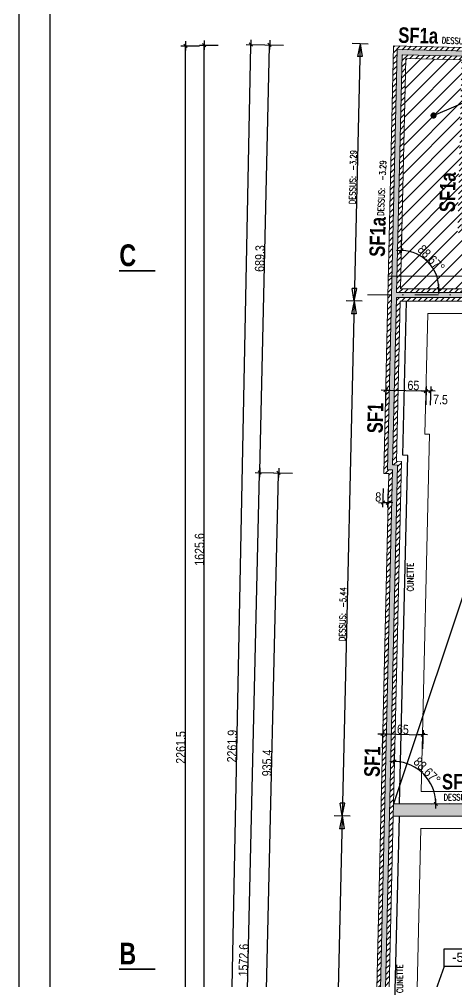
# Model space of a CAD drawing. Header units: centimetres. Extents: x 16433 to 114398, y -50094 to -12305.
# Drawn here: x 55298 to 56003, y -20034 to -18482 of the extents above; entities that cross this region are included whole.
import ezdxf
from ezdxf.enums import TextEntityAlignment as Align

# ---------------------------------------------------------------- set-up
doc = ezdxf.new("R2010")
doc.units = ezdxf.units.CM
doc.header["$LTSCALE"] = 0.5
doc.linetypes.add('TIRETPTX2', pattern=[50.8, 25.4, -12.7, 0, -12.7])
doc.layers.get('DEFPOINTS').update_dxf_attribs({"linetype": 'CONTINUOUS'})
for name, color, linetype in [('01_cote_gen', 4, 'CONTINUOUS'), ('01_linteaux', 2, 'CONTINUOUS'), ('01_poch_BN', 9, 'CONTINUOUS'), ('01_poch_murs', 253, 'CONTINUOUS'), ('01_texte', 230, 'CONTINUOUS'), ('AA_COTES', 2, 'CONTINUOUS')]:
    doc.layers.add(name, color=color, linetype=linetype)
for name, color, linetype, lineweight in [('01_murs_coup', 5, 'CONTINUOUS', 60), ('01_sem', 42, 'CONTINUOUS', 15), ('01_tram_axes', 2, 'TIRETPTX2', 9)]:
    doc.layers.add(name, color=color, linetype=linetype, lineweight=lineweight)
doc.styles.add('ARIAL', font='arial.ttf')
doc.styles.add('impact', font='impact.ttf')
doc.styles.add('SIMPLEX1', font='SIMPLEX.shx', dxfattribs={"width": 0.8, "height": 10})
doc.styles.add('STYLE2', font='ARIALN.TTF')
doc.dimstyles.new('JB50', dxfattribs={"dimscale": 0.1, "dimtxt": 150, "dimasz": 15, "dimexe": 0.1, "dimexo": 0.1, "dimgap": 0.09, "dimtad": 1, "dimdec": 1, "dimdsep": 46, "dimtxsty": 'STYLE2', "dimblk1": 'BOND_G', "dimblk2": 'BOND_D', "dimsah": 1, "dimcen": 1.5, "dimdle": 0.01, "dimse1": 1, "dimse2": 1, "dimclrd": 4, "dimclre": 2, "dimclrt": 6, "dimazin": 2, "dimtfac": 2.333333, "dimtdec": 1, "dimtix": 1, "dimtmove": 2, "dimatfit": 3, "dimldrblk": 'BOND_G', "dimfxl": 1, "dimtolj": 1, "dimtzin": 0, "dimarcsym": 0})

# ---------------------------------------------------------------- blocks, each defined once
blk = doc.blocks.new('BOND_G')
at = {"layer": 'AA_COTES', "color": 0}
for p, q in [((0, -5), (0, 15)), ((5, 0), (-5, 0)), ((1.8, 1.8), (-1.8, -1.8))]:
    blk.add_line(p, q, dxfattribs=at)
blk = doc.blocks.new('BOND_D')
at = {"layer": 'AA_COTES', "color": 0}
for p, q in [((5, 0), (-5, 0)), ((-1.8, -1.8), (1.8, 1.8)), ((0, 5), (0, -15))]:
    blk.add_line(p, q, dxfattribs=at)
blk = doc.blocks.new('*D871')
at = {"layer": '01_cote_gen', "color": 4, "lineweight": -2, "transparency": 16777216}
blk.add_arc((55912.1, -18916.7), 61.9, 1.3887, 87.281, dxfattribs=at)
at = {"layer": 'DEFPOINTS', "color": 0, "transparency": 16777216}
for p in [(55913.1, -18874), (55965.9, -18886.2), (55912.1, -18916.7), (55947.5, -18916.7)]:
    blk.add_point(p, dxfattribs=at)
at = {"layer": '01_cote_gen', "color": 4, "lineweight": -2, "transparency": 16777216, "xscale": 1.5, "yscale": 1.5, "zscale": 1.5}
for name, p, rotation in [('BOND_D', (55913.5, -18854.8), 177.9753818833244), ('BOND_G', (55974, -18916.7), 270.6943472963389)]:
    blk.add_blockref(name, p, dxfattribs=dict(at, rotation=rotation))
at = {"layer": '01_cote_gen', "color": 6, "transparency": 16777216, "insert": (55961.8, -18868.1), "char_height": 15, "attachment_point": 5, "rotation": 314.3349, "style": 'STYLE2'}
blk.add_mtext('\\A1;88.67°', dxfattribs=at)
blk = doc.blocks.new('*D926')
at = {"layer": '01_cote_gen', "color": 4, "lineweight": -2, "transparency": 16777216}
blk.add_arc((55900.8, -19746.7), 68.2, 1.2604, 87.4094, dxfattribs=at)
at = {"layer": 'DEFPOINTS', "color": 0, "transparency": 16777216}
for p in [(55902, -19696.2), (55960.1, -19713.1), (55900.8, -19746.7), (55936, -19746.7)]:
    blk.add_point(p, dxfattribs=at)
at = {"layer": '01_cote_gen', "color": 4, "lineweight": -2, "transparency": 16777216, "xscale": 1.5, "yscale": 1.5, "zscale": 1.5}
for name, p, rotation in [('BOND_D', (55902.4, -19678.6), 178.0395426962605), ('BOND_G', (55969, -19746.7), 270.6301864868452)]:
    blk.add_blockref(name, p, dxfattribs=dict(at, rotation=rotation))
at = {"layer": '01_cote_gen', "color": 6, "transparency": 16777216, "insert": (55955.1, -19693.7), "char_height": 15, "attachment_point": 5, "rotation": 314.3349, "style": 'STYLE2'}
blk.add_mtext('\\A1;88.67°', dxfattribs=at)
blk = doc.blocks.new('*D1036')
at = {"layer": '01_cote_gen', "color": 4, "lineweight": -2, "transparency": 16777216}
blk.add_line((55694.1, -20147.2), (55715.7, -19215), dxfattribs=at)
at = {"layer": 'DEFPOINTS', "color": 0, "transparency": 16777216}
for p in [(55715.8, -19213.5), (55761.7, -19214.6), (55740, -20149.7)]:
    blk.add_point(p, dxfattribs=at)
at = {"layer": '01_cote_gen', "color": 4, "lineweight": -2, "transparency": 16777216, "xscale": 1.5, "yscale": 1.5, "zscale": 1.5}
for name, p, rotation in [('BOND_D', (55715.8, -19213.5), 88.66972917953876), ('BOND_G', (55694.1, -20148.7), 268.6697291795388)]:
    blk.add_blockref(name, p, dxfattribs=dict(at, rotation=rotation))
at = {"layer": '01_cote_gen', "color": 6, "transparency": 16777216, "insert": (55697.3, -19680.9), "char_height": 15, "attachment_point": 5, "rotation": 88.6697, "style": 'STYLE2'}
blk.add_mtext('\\A1;935.4', dxfattribs=at)
blk = doc.blocks.new('*D1037')
at = {"layer": '01_cote_gen', "color": 4, "lineweight": -2, "transparency": 16777216}
blk.add_line((55648.8, -20783.5), (55685.2, -19214.3), dxfattribs=at)
at = {"layer": 'DEFPOINTS', "color": 0, "transparency": 16777216}
for p in [(55685.3, -19212.8), (55708.3, -19213.3), (55671.8, -20785.5)]:
    blk.add_point(p, dxfattribs=at)
at = {"layer": '01_cote_gen', "color": 4, "lineweight": -2, "transparency": 16777216, "xscale": 1.5, "yscale": 1.5, "zscale": 1.5}
for name, p, rotation in [('BOND_D', (55685.3, -19212.8), 88.66972917953889), ('BOND_G', (55648.8, -20785), 268.6697291795389)]:
    blk.add_blockref(name, p, dxfattribs=dict(at, rotation=rotation))
at = {"layer": '01_cote_gen', "color": 6, "transparency": 16777216, "insert": (55659.4, -19998.7), "char_height": 15, "attachment_point": 5, "rotation": 88.6697, "style": 'STYLE2'}
blk.add_mtext('\\A1;1572.6', dxfattribs=at)
blk = doc.blocks.new('*D1040')
at = {"layer": '01_cote_gen', "color": 4, "lineweight": -2, "transparency": 16777216}
blk.add_line((55626.4, -20783.3), (55670.8, -18524.8), dxfattribs=at)
at = {"layer": 'DEFPOINTS', "color": 0, "transparency": 16777216}
for p in [(55670.9, -18523.3), (55769.7, -18525.2), (55725.2, -20786.7)]:
    blk.add_point(p, dxfattribs=at)
at = {"layer": '01_cote_gen', "color": 4, "lineweight": -2, "transparency": 16777216, "xscale": 1.5, "yscale": 1.5, "zscale": 1.5}
for name, p, rotation in [('BOND_D', (55670.9, -18523.3), 88.87240007238245), ('BOND_G', (55626.3, -20784.8), 268.8724000723824)]:
    blk.add_blockref(name, p, dxfattribs=dict(at, rotation=rotation))
at = {"layer": '01_cote_gen', "color": 6, "transparency": 16777216, "insert": (55640.9, -19653.9), "char_height": 15, "attachment_point": 5, "rotation": 88.8724, "style": 'STYLE2'}
blk.add_mtext('\\A1;2261.9', dxfattribs=at)
blk = doc.blocks.new('*D1041')
at = {"layer": '01_cote_gen', "color": 4, "lineweight": -2, "transparency": 16777216}
blk.add_line((55685.3, -19211.3), (55701.2, -18525.1), dxfattribs=at)
at = {"layer": 'DEFPOINTS', "color": 0, "transparency": 16777216}
for p in [(55701.3, -18523.6), (55769.7, -18525.2), (55753.7, -19214.4)]:
    blk.add_point(p, dxfattribs=at)
at = {"layer": '01_cote_gen', "color": 4, "lineweight": -2, "transparency": 16777216, "xscale": 1.5, "yscale": 1.5, "zscale": 1.5}
for name, p, rotation in [('BOND_D', (55701.3, -18523.6), 88.66972917958809), ('BOND_G', (55685.3, -19212.8), 268.669729179588)]:
    blk.add_blockref(name, p, dxfattribs=dict(at, rotation=rotation))
at = {"layer": '01_cote_gen', "color": 6, "transparency": 16777216, "insert": (55685.6, -18868), "char_height": 15, "attachment_point": 5, "rotation": 88.6697, "style": 'STYLE2'}
blk.add_mtext('\\A1;689.3', dxfattribs=at)
blk = doc.blocks.new('*D1043')
at = {"layer": '01_cote_gen', "color": 4, "lineweight": -2, "transparency": 16777216}
blk.add_line((55596.1, -20148.2), (55596.1, -18525.7), dxfattribs=at)
at = {"layer": 'DEFPOINTS', "color": 0, "transparency": 16777216}
for p in [(55596.1, -18524.2), (55723.8, -18524.2), (55618.6, -20149.7)]:
    blk.add_point(p, dxfattribs=at)
at = {"layer": '01_cote_gen', "color": 4, "lineweight": -2, "transparency": 16777216, "xscale": 1.5, "yscale": 1.5, "zscale": 1.5}
for name, p, rotation in [('BOND_D', (55596.1, -18524.2), 90), ('BOND_G', (55596.1, -20149.7), 270)]:
    blk.add_blockref(name, p, dxfattribs=dict(at, rotation=rotation))
at = {"layer": '01_cote_gen', "color": 6, "transparency": 16777216, "insert": (55588.4, -19336.9), "char_height": 15, "attachment_point": 5, "rotation": 90, "style": 'STYLE2'}
blk.add_mtext('\\A1;1625.6', dxfattribs=at)
blk = doc.blocks.new('*D1044')
at = {"layer": '01_cote_gen', "color": 4, "lineweight": -2, "transparency": 16777216}
blk.add_line((55566, -20785.2), (55566, -18526.7), dxfattribs=at)
at = {"layer": 'DEFPOINTS', "color": 0, "transparency": 16777216}
for p in [(55566, -18525.2), (55775.9, -18525.2), (55731.4, -20786.7)]:
    blk.add_point(p, dxfattribs=at)
at = {"layer": '01_cote_gen', "color": 4, "lineweight": -2, "transparency": 16777216, "xscale": 1.5, "yscale": 1.5, "zscale": 1.5}
for name, p, rotation in [('BOND_D', (55566, -18525.2), 90), ('BOND_G', (55566, -20786.7), 270)]:
    blk.add_blockref(name, p, dxfattribs=dict(at, rotation=rotation))
at = {"layer": '01_cote_gen', "color": 6, "transparency": 16777216, "insert": (55558.3, -19656), "char_height": 15, "attachment_point": 5, "rotation": 90, "style": 'STYLE2'}
blk.add_mtext('\\A1;2261.5', dxfattribs=at)
blk = doc.blocks.new('*D1076')
at = {"layer": '01_cote_gen', "color": 4, "lineweight": -2, "transparency": 16777216}
blk.add_line((55884.9, -19634), (55946.9, -19635.4), dxfattribs=at)
at = {"layer": 'DEFPOINTS', "color": 0, "transparency": 16777216}
for p in [(55883.5, -19629.9), (55948.4, -19635.5), (55948.5, -19631.4)]:
    blk.add_point(p, dxfattribs=at)
at = {"layer": '01_cote_gen', "color": 4, "lineweight": -2, "transparency": 16777216, "xscale": 1.5, "yscale": 1.5, "zscale": 1.5}
for name, p, rotation in [('BOND_G', (55883.4, -19634), 178.6697291795379), ('BOND_D', (55948.4, -19635.5), 358.669729179538)]:
    blk.add_blockref(name, p, dxfattribs=dict(at, rotation=rotation))
at = {"layer": '01_cote_gen', "color": 6, "transparency": 16777216, "insert": (55916.1, -19627), "char_height": 15, "attachment_point": 5, "rotation": 358.6697, "style": 'STYLE2'}
blk.add_mtext('\\A1;65', dxfattribs=at)
blk = doc.blocks.new('*D1077')
at = {"layer": '01_cote_gen', "color": 4, "lineweight": -2, "transparency": 16777216}
blk.add_line((55889.8, -19080), (55951.8, -19081.5), dxfattribs=at)
at = {"layer": 'DEFPOINTS', "color": 0, "transparency": 16777216}
for p in [(55888.4, -19075.9), (55953.4, -19077.4), (55953.3, -19081.5)]:
    blk.add_point(p, dxfattribs=at)
at = {"layer": '01_cote_gen', "color": 4, "lineweight": -2, "transparency": 16777216, "xscale": 1.5, "yscale": 1.5, "zscale": 1.5}
for name, p, rotation in [('BOND_G', (55888.3, -19080), 178.6697291795379), ('BOND_D', (55953.3, -19081.5), 358.669729179538)]:
    blk.add_blockref(name, p, dxfattribs=dict(at, rotation=rotation))
at = {"layer": '01_cote_gen', "color": 6, "transparency": 16777216, "insert": (55933, -19072.6), "char_height": 15, "attachment_point": 5, "rotation": 358.6697, "style": 'STYLE2'}
blk.add_mtext('\\A1;65', dxfattribs=at)
blk = doc.blocks.new('*D1078')
at = {"layer": '01_cote_gen', "color": 4, "lineweight": -2, "transparency": 16777216}
blk.add_line((55890.6, -19261.6), (55885.6, -19261.5), dxfattribs=at)
at = {"layer": 'DEFPOINTS', "color": 0, "transparency": 16777216}
for p in [(55885.2, -19214.4), (55893.2, -19214.6), (55884.1, -19261.4)]:
    blk.add_point(p, dxfattribs=at)
at = {"layer": '01_cote_gen', "color": 4, "lineweight": -2, "transparency": 16777216, "xscale": 1.5, "yscale": 1.5, "zscale": 1.5}
for name, p, rotation in [('BOND_D', (55884.1, -19261.4), 178.6697291795412), ('BOND_G', (55892.1, -19261.6), 358.6697291795412)]:
    blk.add_blockref(name, p, dxfattribs=dict(at, rotation=rotation))
at = {"layer": '01_cote_gen', "color": 6, "transparency": 16777216, "insert": (55876.3, -19252.4), "char_height": 15, "attachment_point": 5, "rotation": 358.6697, "style": 'STYLE2'}
blk.add_mtext('\\A1;8', dxfattribs=at)
blk = doc.blocks.new('*D1628')
at = {"layer": '01_poch_BN', "color": 4, "lineweight": -2, "transparency": 16777216}
blk.add_line((55954.8, -19081.5), (55959.3, -19081.6), dxfattribs=at)
at = {"layer": 'DEFPOINTS', "color": 0, "transparency": 16777216}
for p in [(55960.8, -19081.7), (55951.7, -19150.9), (55959.1, -19151.1)]:
    blk.add_point(p, dxfattribs=at)
at = {"layer": '01_poch_BN', "color": 4, "lineweight": -2, "transparency": 16777216, "xscale": 1.5, "yscale": 1.5, "zscale": 1.5}
for name, p, rotation in [('BOND_G', (55953.3, -19081.5), 178.6697291795246), ('BOND_D', (55960.8, -19081.7), 358.6697291795247)]:
    blk.add_blockref(name, p, dxfattribs=dict(at, rotation=rotation))
at = {"layer": '01_poch_BN', "color": 6, "transparency": 16777216, "insert": (55976.6, -19095.4), "char_height": 15, "attachment_point": 5, "rotation": 358.6697, "style": 'STYLE2'}
blk.add_mtext('\\A1;7.5', dxfattribs=at)

msp = doc.modelspace()

# ---------------------------------------------------------------- hatches: boundary and pattern name
at = {"layer": '01_poch_BN'}
h = msp.add_hatch(dxfattribs=at)
h.set_pattern_fill('ANSI31', color=256, scale=5)
h.paths.add_polyline_path([(56238.678, -18826.722), (56004.206, -18826.722), (56010.684, -18547.785), (55920.708, -18545.695), (55912.556, -18896.722), (56238.678, -18896.722)])
h.paths.add_polyline_path([(56258.678, -18826.722), (56238.678, -18826.722), (56238.678, -18896.722), (55912.556, -18896.722), (55912.092, -18916.722), (56258.678, -18916.722)])
h.paths.add_polyline_path([(56006.7, -18800.136), (56007.954, -18746.143), (55968.889, -18745.236), (55967.635, -18799.228)], flags=25)
h.paths.add_polyline_path([(56005.91, -18902.256), (56063.747, -18902.256), (56063.747, -18863.181), (56005.91, -18863.181)], flags=24)
h.paths.add_polyline_path([(56173.333, -18915.961), (56213, -18915.961), (56213, -18900.961), (56173.333, -18900.961)], flags=24)
h.paths.add_polyline_path([(56108.752, -18915.961), (56160.99, -18915.961), (56160.99, -18900.961), (56108.752, -18900.961)], flags=24)
at = {"layer": '01_poch_murs'}
h = msp.add_hatch(dxfattribs=at)
h.set_pattern_fill('ANSI31', color=256, scale=2)
h.paths.add_polyline_path([(56268.678, -18806.722), (56024.676, -18806.722), (56031.143, -18528.254), (55901.178, -18525.236), (55891.854, -18926.722), (55897.856, -18926.722), (55907.037, -18531.374), (56025.005, -18534.114), (56018.535, -18812.722), (56268.678, -18812.722)])
h = msp.add_hatch(color=256, dxfattribs=at)
h.dxf.hatch_style = 1
h.paths.add_polyline_path([(56025.005, -18534.114), (55907.037, -18531.374), (55897.856, -18926.722), (56268.678, -18926.722), (56268.678, -18922.722), (55905.951, -18922.722), (55914.849, -18539.558), (56016.821, -18541.926), (56010.347, -18820.722), (56268.678, -18820.722), (56268.678, -18812.722), (56018.535, -18812.722)])
h.paths.add_polyline_path([(56278.678, -18926.722), (56268.678, -18926.722), (56268.678, -18930.722), (56278.678, -18930.722)])
h.paths.add_polyline_path([(56278.678, -18922.722), (56268.678, -18922.722), (56268.678, -18926.722), (56278.678, -18926.722)])
h.paths.add_polyline_path([(56268.678, -18926.722), (55897.856, -18926.722), (55897.624, -18936.722), (55905.626, -18936.722), (55905.765, -18930.722), (56268.678, -18930.722)])
h = msp.add_hatch(dxfattribs=at)
h.set_pattern_fill('ANSI31', color=256, scale=2)
h.paths.add_polyline_path([(56016.821, -18541.926), (55914.849, -18539.558), (55905.951, -18922.722), (56268.678, -18922.722), (56268.678, -18916.722), (56267.678, -18916.722), (55912.092, -18916.722), (55920.708, -18545.695), (56010.684, -18547.785), (56004.206, -18826.722), (56268.678, -18826.722), (56268.678, -18820.722), (56010.347, -18820.722)])
h = msp.add_hatch(dxfattribs=at)
h.set_pattern_fill('ANSI31', color=256, scale=2)
h.paths.add_polyline_path([(55911.628, -18936.722), (55905.626, -18936.722), (55899.495, -19200.724), (55907.494, -19200.91), (55904.094, -19347.35), (55910.095, -19347.35), (55913.632, -19195.051), (55905.633, -19194.865)])
h.paths.add_polyline_path([(55897.624, -18936.722), (55891.622, -18936.722), (55885.174, -19214.395), (55893.173, -19214.581), (55890.09, -19347.35), (55896.092, -19347.35), (55899.311, -19208.722), (55891.312, -19208.536)])
h = msp.add_hatch(color=256, dxfattribs=at)
h.dxf.hatch_style = 1
h.paths.add_polyline_path([(55905.626, -18936.722), (55897.624, -18936.722), (55891.312, -19208.536), (55899.311, -19208.722), (55894.766, -19404.419), (55902.768, -19404.419), (55907.494, -19200.91), (55899.495, -19200.724)])
h = msp.add_hatch(dxfattribs=at)
h.set_pattern_fill('ANSI31', color=256, scale=2)
h.paths.add_polyline_path([(55897.856, -18926.722), (55891.854, -18926.722), (55891.622, -18936.722), (55897.624, -18936.722)])
h = msp.add_hatch(dxfattribs=at)
h.set_pattern_fill('ANSI31', color=256, scale=2)
h.paths.add_polyline_path([(56268.678, -18930.722), (55905.765, -18930.722), (55905.626, -18936.722), (55911.628, -18936.722), (56268.678, -18936.722)])
h.paths.add_polyline_path([(56278.678, -18930.722), (56268.678, -18930.722), (56268.678, -18936.722), (56278.678, -18936.722)])
h = msp.add_hatch(color=256, dxfattribs=at)
h.dxf.hatch_style = 1
h.paths.add_polyline_path([(56807.533, -19246.731), (56419.532, -19246.731), (56287.533, -19357.389), (56287.533, -19686.727), (56307.533, -19686.727), (56307.533, -19366.721), (56426.806, -19266.731), (56807.533, -19266.731)])
h.paths.add_polyline_path([(56287.533, -19746.727), (55900.821, -19746.727), (55900.357, -19766.727), (56287.533, -19766.727)])
h.paths.add_polyline_path([(56827.533, -19326.731), (56807.533, -19326.731), (56807.533, -19686.717), (56827.533, -19686.717)])
h = msp.add_hatch(dxfattribs=at)
h.set_pattern_fill('ANSI31', color=256, scale=2)
h.paths.add_polyline_path([(55910.095, -19347.35), (55904.094, -19347.35), (55885.461, -20149.725), (55891.463, -20149.725), (55900.357, -19766.727), (55900.821, -19746.727)])
h.paths.add_polyline_path([(55896.092, -19347.35), (55890.09, -19347.35), (55871.457, -20149.725), (55877.459, -20149.725)])
h = msp.add_hatch(color=256, dxfattribs=at)
h.dxf.hatch_style = 1
h.paths.add_polyline_path([(55902.768, -19404.419), (55894.766, -19404.419), (55877.459, -20149.725), (55885.461, -20149.725)])

# ---------------------------------------------------------------- linework, layer by layer
at = {"layer": '01_cote_gen'}
msp.add_line((55297.934, -21014.429), (55297.934, -16814.429), dxfattribs=at)
at = {"layer": '01_linteaux', "linetype": 'Continuous', "lineweight": 0}
for p, q in [((55907.037, -18531.374), (55891.312, -19208.536)), ((56025.005, -18534.114), (55907.037, -18531.374)), ((55905.951, -18922.722), (55914.849, -18539.558)), ((55914.849, -18539.558), (56016.821, -18541.926)), ((56278.678, -18922.722), (55905.951, -18922.722)), ((55899.495, -19200.724), (55905.765, -18930.722)), ((55905.765, -18930.722), (56278.678, -18930.722)), ((55870.994, -20772.737), (55907.494, -19200.91)), ((55907.494, -19200.91), (55899.495, -19200.724)), ((55899.311, -19208.722), (55862.806, -20780.737)), ((55891.312, -19208.536), (55899.311, -19208.722)), ((55900.821, -19746.727), (55900.357, -19766.727))]:
    msp.add_line(p, q, dxfattribs=at)
at = {"layer": '01_murs_coup', "linetype": 'Continuous', "lineweight": 0}
for p, q in [((55901.178, -18525.236), (55885.174, -19214.395)), ((56031.143, -18528.254), (55901.178, -18525.236)), ((55912.092, -18916.722), (55920.708, -18545.695)), ((55920.708, -18545.695), (56010.684, -18547.785)), ((56278.678, -18916.722), (55912.092, -18916.722)), ((55905.633, -19194.865), (55911.628, -18936.722)), ((55911.628, -18936.722), (56278.678, -18936.722)), ((55900.821, -19746.727), (55913.632, -19195.051)), ((55913.632, -19195.051), (55905.633, -19194.865)), ((55893.173, -19214.581), (55856.665, -20786.737)), ((55885.174, -19214.395), (55893.173, -19214.581)), ((56287.533, -19746.727), (55900.821, -19746.727)), ((55877.135, -20766.737), (55900.357, -19766.727)), ((55900.357, -19766.727), (56307.533, -19766.727))]:
    msp.add_line(p, q, dxfattribs=at)
at = {"layer": '01_sem', "linetype": 'Continuous', "lineweight": 0}
for p, q in [((56238.678, -18896.722), (55892.551, -18896.722)), ((55956.175, -18956.722), (55951.665, -19150.934)), ((55956.175, -18956.722), (56298.678, -18956.722)), ((55945.778, -19726.727), (55959.145, -19151.108)), ((55959.145, -19151.108), (55951.665, -19150.934)), ((55945.778, -19726.727), (56232.013, -19726.727)), ((55923.172, -20721.737), (55944.884, -19786.739)), ((55944.384, -19786.727), (56232.013, -19786.727))]:
    msp.add_line(p, q, dxfattribs=at)
at = {"layer": '01_texte'}
for p, q in [((55347.934, -20964.429), (55347.934, -16864.429)), ((55847.205, -18522.024), (55794.628, -20786.147)), ((55859.923, -18522.32), (55834.488, -18521.729)), ((55847.205, -18522.024), (55843.006, -18542.478)), ((55847.205, -18522.024), (55850.451, -18542.651)), ((55850.451, -18542.651), (55843.006, -18542.478)), ((55965.458, -18637.539), (56090.831, -18583.455)), ((55837.575, -18936.722), (55834.33, -18916.095)), ((55841.775, -18916.268), (55834.33, -18916.095)), ((55837.575, -18936.722), (55841.775, -18916.268)), ((55850.293, -18937.017), (55824.858, -18936.427)), ((55837.575, -18936.722), (55833.376, -18957.176)), ((55837.575, -18936.722), (55840.821, -18957.349)), ((55915.863, -19185.1), (55921.625, -18936.954)), ((55840.821, -18957.349), (55833.376, -18957.176)), ((56095.955, -19161.457), (55900.821, -19746.727)), ((55910.818, -19746.96), (55923.861, -19185.286)), ((55923.861, -19185.286), (55915.863, -19185.1)), ((55818.308, -19766.436), (55815.063, -19745.809)), ((55822.507, -19745.982), (55815.063, -19745.809)), ((55818.308, -19766.436), (55822.507, -19745.982)), ((55831.026, -19766.731), (55805.59, -19766.14)), ((55818.308, -19766.436), (55814.109, -19786.889)), ((55818.308, -19766.436), (55821.553, -19787.062)), ((55887.37, -20756.737), (55910.354, -19766.96)), ((55821.553, -19787.062), (55814.109, -19786.889)), ((55982.597, -20008.793), (55888.746, -20273.731))]:
    msp.add_line(p, q, dxfattribs=at)
at = {"layer": '01_texte', "const_width": 5}
msp.add_lwpolyline([(55962.958, -18637.539, 1), (55967.958, -18637.539, 1)], format="xyb", close=True, dxfattribs=at)
at = {"layer": '01_texte', "const_width": 3}
for points in [[(55517.219, -18887.904), (55458.719, -18887.904)], [(55517.219, -20013.384), (55458.719, -20013.384)]]:
    msp.add_lwpolyline(points, dxfattribs=at)
at = {"layer": '01_texte'}
msp.add_lwpolyline([(55982.597, -19980.697), (56059.174, -19980.697), (56059.174, -20008.793), (55982.597, -20008.793)], close=True, dxfattribs=at)
at = {"layer": '01_tram_axes', "linetype": 'TIRETPTX2', "ltscale": 3}
msp.add_line((56354.702, -18926.722), (55839.09, -18926.722), dxfattribs=at)

# ---------------------------------------------------------------- texts
at = {"layer": '01_texte', "style": 'impact'}
for s, rotation, p in [('SF1a', 358.669729, (55908.458, -18520.3)), ('SF1a', 88.669729, (55999.815, -18793.461)), ('SF1a', 88.669729, (55887.005, -18865.446)), ('SF1', 88.669729, (55883.534, -19149.915)), ('SF1', 88.669729, (55878.673, -19703.871))]:
    msp.add_text(s, height=25, rotation=rotation, dxfattribs=at).set_placement(p)
at = {"layer": '01_texte', "style": 'SIMPLEX1', "width": 0.8}
for s, rotation, p in [('DESSUS:', 357.339458, (56000.935, -18525.129)), ('-3.29', 88.669729, (55844.101, -18710.036)), ('-3.29', 87.339458, (55891.53, -18726.704)), ('DESSUS:', 88.669729, (55842.989, -18757.928)), ('DESSUS:', 87.339458, (55889.194, -18776.976)), ('-5.44', 88.669729, (55827.744, -19414.431)), ('DESSUS:', 88.669729, (55826.631, -19462.322))]:
    msp.add_text(s, height=10, rotation=rotation, dxfattribs=at).set_placement(p, align=Align.BOTTOM_CENTER)
at = {"layer": '01_texte', "style": 'impact'}
for s, p in [('C', (55472.784, -18890.756)), ('B', (55472.784, -20016.237))]:
    msp.add_text(s, height=35, rotation=0, dxfattribs=at).set_placement(p, align=Align.BOTTOM_CENTER)
at = {"layer": '01_texte', "style": 'SIMPLEX1', "width": 0.8}
for p in [(55932.996, -19404.465), (55916.2, -20051.698)]:
    msp.add_text('CUNETTE', height=10, rotation=90, dxfattribs=at).set_placement(p)
at = {"layer": '01_texte'}
for s, height, style, p in [('SF2', 25, 'impact', (55979.02, -19723.682)), ('-5.56', 15, 'ARIAL', (55995.414, -20001.636))]:
    msp.add_text(s, height=height, dxfattribs=dict(at, style=style)).set_placement(p)
at = {"layer": '01_texte', "style": 'SIMPLEX1', "width": 0.8}
msp.add_text('DESSUS:', height=10, dxfattribs=at).set_placement((56004.249, -19744.432), align=Align.BOTTOM_CENTER)

# ---------------------------------------------------------------- dimensions: what is measured, and where the dimension line sits
at = {"layer": '01_cote_gen'}
for base, p1, p2, picture, middle in [((55565.997, -18525.236), (55731.363, -20786.737), (55775.876, -18525.236), '*D1044', (55558.329, -19655.987)), ((55596.053, -18524.169), (55618.553, -20149.725), (55723.77, -18524.169), '*D1043', (55588.386, -19336.947))]:
    dim = msp.add_linear_dim(base=base, p1=p1, p2=p2, angle=90, dimstyle='JB50', dxfattribs=at)
    dim.commit()
    dim.dimension.update_dxf_attribs({"geometry": picture, "text_midpoint": middle})
for p1, p2, distance, picture, middle in [((55725.211, -20786.737), (55769.724, -18525.236), 98.882, '*D1040', (55640.939, -19653.89)), ((55753.72, -19214.395), (55769.724, -18525.236), 68.466, '*D1041', (55685.609, -18868.048)), ((55671.769, -20785.496), (55708.277, -19213.34), 23.01, '*D1037', (55659.353, -19998.706)), ((55740.004, -20149.725), (55761.719, -19214.581), 45.957, '*D1036', (55697.251, -19680.908)), ((55883.529, -19629.884), (55948.492, -19631.393), -4.068, '*D1076', (55916.094, -19627.04))]:
    dim = msp.add_aligned_dim(p1=p1, p2=p2, distance=distance, dimstyle='JB50', dxfattribs=at)
    dim.commit()
    dim.dimension.update_dxf_attribs({"geometry": picture, "text_midpoint": middle})
for base, center, p1, p2, picture, middle in [((55965.928, -18886.193), (55912.092, -18916.722), (55913.084, -18873.984), (55947.474, -18916.722), '*D871', (55961.844, -18868.112)), ((55960.138, -19713.09), (55900.821, -19746.727), (55901.994, -19696.197), (55936.026, -19746.727), '*D926', (55955.08, -19693.714))]:
    dim = msp.add_angular_dim_3p(base=base, center=center, p1=p1, p2=p2, dimstyle='JB50', dxfattribs=at)
    dim.commit()
    dim.dimension.update_dxf_attribs({"geometry": picture, "text_midpoint": middle})
for base, p1, p2, angle, picture, middle in [((55953.258, -19081.504), (55888.39, -19075.928), (55953.352, -19077.437), 358.669729, '*D1077', (55932.963, -19072.584)), ((55884.082, -19261.418), (55893.173, -19214.581), (55885.174, -19214.395), 178.669729, '*D1078', (55876.254, -19252.417))]:
    dim = msp.add_linear_dim(base=base, p1=p1, p2=p2, angle=angle, dimstyle='JB50', dxfattribs=at)
    dim.commit()
    dim.dimension.update_dxf_attribs({"geometry": picture, "text_midpoint": middle, "dimtype": 161})
at = {"layer": '01_poch_BN'}
dim = msp.add_linear_dim(base=(55960.757, -19081.678), p1=(55951.665, -19150.934), p2=(55959.145, -19151.108), angle=358.669729, dimstyle='JB50', dxfattribs=at)
dim.commit()
dim.dimension.update_dxf_attribs({"geometry": '*D1628', "text_midpoint": (55976.609, -19095.448), "dimtype": 161})

doc.saveas('drawing.dxf')
